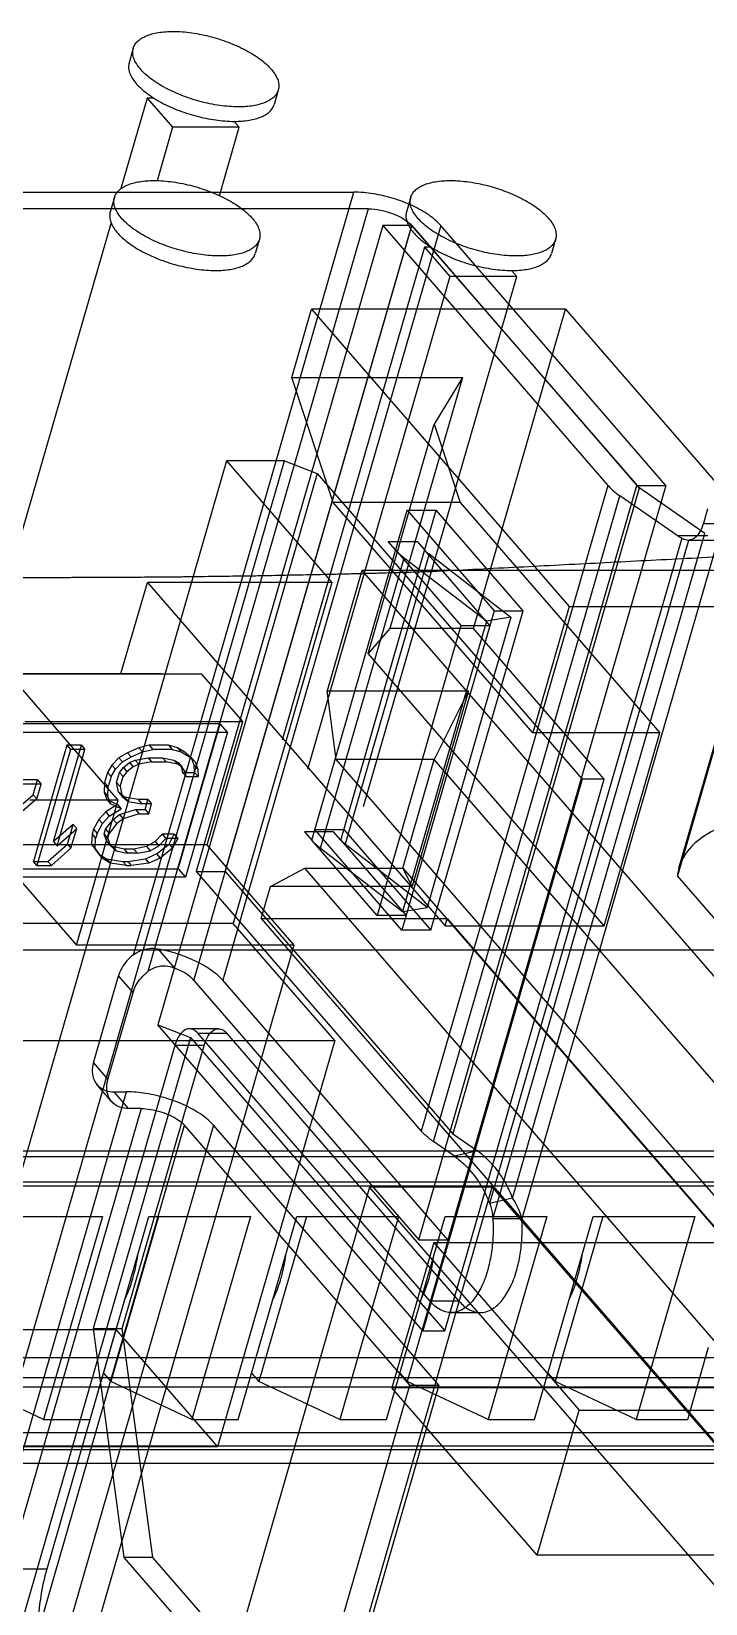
# Model space of a CAD drawing. Header units: millimetres. Extents: x -1 to 407, y -1 to 283.
# Drawn here: x 207.712 to 208.717, y 180.721 to 183.066 of the extents above; entities that cross this region are included whole.
import ezdxf

# ---------------------------------------------------------------- set-up
doc = ezdxf.new("R2010")
doc.units = ezdxf.units.MM
doc.header["$LTSCALE"] = 23.1
doc.layers.get('0').update_dxf_attribs({"linetype": 'CONTINUOUS'})
for name, color, linetype in [('001-PCB', 7, 'CONTINUOUS'), ('_181665', 7, 'CONTINUOUS'), ('_192206', 7, 'CONTINUOUS'), ('_200735', 7, 'CONTINUOUS'), ('_262967', 7, 'CONTINUOUS'), ('_307065', 7, 'CONTINUOUS'), ('_350949', 7, 'CONTINUOUS'), ('_356231', 7, 'CONTINUOUS'), ('_438900', 7, 'CONTINUOUS')]:
    doc.layers.add(name, color=color, linetype=linetype)

msp = doc.modelspace()

# ---------------------------------------------------------------- linework, layer by layer
at = {"color": 6, "linetype": 'Continuous'}
for p, q in [((207.4133, 182.8264), (208.1927, 182.8264)), ((207.8642, 181.6884), (208.1927, 182.8264)), ((208.2143, 182.8014), (207.4349, 182.8014)), ((208.2143, 182.8014), (207.8858, 181.6634)), ((207.9545, 181.6504), (208.2795, 182.7762)), ((208.236, 182.7764), (207.9579, 181.813)), ((208.3226, 182.7764), (207.9976, 181.6506)), ((208.0012, 181.813), (208.2793, 182.7764)), ((208.236, 182.7764), (208.5716, 182.3889)), ((208.2793, 182.7764), (208.236, 182.7764)), ((208.6582, 182.3889), (208.3226, 182.7764)), ((208.1003, 182.55), (208.1296, 182.6518)), ((208.1296, 182.6518), (208.5139, 182.208)), ((208.5085, 182.6518), (208.1296, 182.6518)), ((208.371, 182.1754), (208.5085, 182.6518)), ((208.5085, 182.6518), (208.8928, 182.208)), ((208.1619, 182.3634), (208.1003, 182.55)), ((208.1003, 182.55), (208.3547, 182.55)), ((208.3547, 182.55), (208.2465, 182.1754)), ((208.3547, 182.55), (208.3128, 182.48)), ((208.2141, 182.1379), (208.3128, 182.48)), ((208.3128, 182.48), (208.3513, 182.3634)), ((208.003, 182.4254), (207.403, 180.347)), ((207.4583, 180.2387), (208.0896, 182.4254)), ((208.003, 182.4254), (208.1599, 182.2442)), ((208.0896, 182.4254), (208.003, 182.4254)), ((208.0896, 182.4254), (208.1383, 182.4067)), ((208.1383, 182.4067), (207.9008, 181.584)), ((208.1383, 182.4067), (208.5334, 181.9504)), ((208.2899, 181.2631), (208.6149, 182.3889)), ((208.5716, 182.3889), (208.2934, 181.4255)), ((208.3115, 181.4097), (208.5896, 182.3732)), ((208.6582, 182.3889), (208.3332, 181.2631)), ((208.6184, 182.3849), (208.3402, 181.4214)), ((208.675, 182.3139), (208.5896, 182.3732)), ((208.6149, 182.3889), (208.6582, 182.3889)), ((208.7159, 182.3172), (208.6192, 182.3845)), ((208.1301, 181.8595), (208.2721, 182.3517)), ((208.4596, 182.0196), (208.1619, 182.3634)), ((208.3513, 182.3634), (208.1619, 182.3634)), ((208.1734, 181.8595), (208.3154, 182.3517)), ((208.2721, 182.3517), (208.402, 182.2017)), ((208.2721, 182.3517), (208.3154, 182.3517)), ((208.4453, 182.2017), (208.3154, 182.3517)), ((208.3513, 182.3634), (208.649, 182.0196)), ((208.7202, 182.3539), (208.714, 182.3322)), ((208.714, 182.3322), (208.7573, 182.3322)), ((208.6819, 182.3101), (208.3953, 181.3176)), ((208.4, 181.2947), (208.6923, 182.3072)), ((208.4296, 181.3254), (208.7159, 182.3172)), ((208.7356, 182.3072), (208.4433, 181.2947)), ((208.675, 182.3139), (208.7204, 182.3139)), ((208.6923, 182.3072), (208.7356, 182.3072)), ((208.1431, 181.8474), (208.2681, 182.2804)), ((208.3049, 182.2865), (208.1799, 181.8535)), ((208.2551, 182.2925), (208.3525, 182.18)), ((208.3958, 182.18), (208.2984, 182.2925)), ((208.2048, 182.2621), (208.1529, 182.0824)), ((208.2048, 182.2621), (208.9084, 181.4496)), ((208.9084, 182.2621), (208.2048, 182.2621)), ((207.8417, 181.9192), (207.5602, 182.2442)), ((207.8457, 182.1084), (207.885, 182.2442)), ((207.885, 182.2442), (208.3288, 181.7317)), ((208.1599, 182.2442), (207.885, 182.2442)), ((208.1599, 182.2442), (208.0131, 181.7354)), ((208.5139, 182.208), (208.4596, 182.0196)), ((208.5139, 182.208), (208.8928, 182.208)), ((208.6775, 181.8179), (208.79, 182.2076)), ((208.402, 182.2017), (208.2645, 181.7254)), ((208.3904, 182.1863), (208.2654, 181.7533)), ((208.4271, 182.1923), (208.3021, 181.7593)), ((208.3078, 181.7254), (208.4453, 182.2017)), ((208.402, 182.2017), (208.4453, 182.2017)), ((208.7877, 182.1962), (208.6752, 181.8065)), ((208.2465, 182.1754), (208.2141, 182.1379)), ((208.3525, 182.18), (208.2275, 181.747)), ((208.371, 182.1754), (208.2465, 182.1754)), ((208.3525, 182.18), (208.3958, 182.18)), ((208.5659, 181.9504), (208.371, 182.1754)), ((208.5659, 181.7317), (208.2141, 182.1379)), ((207.521, 182.1084), (207.8457, 182.1084)), ((207.9662, 182.1071), (207.6414, 182.1071)), ((207.9662, 182.1071), (207.8457, 182.1084)), ((208.0271, 182.0367), (207.9662, 182.1071)), ((208.1666, 181.98), (208.1529, 182.0824)), ((208.1529, 182.0824), (208.364, 182.0824)), ((208.364, 182.0824), (208.2796, 181.7902)), ((208.364, 182.0824), (208.3128, 181.98)), ((207.9934, 182.0331), (207.5604, 182.0331)), ((207.5713, 182.0206), (208.0043, 182.0206)), ((207.7024, 182.0367), (208.0271, 182.0367)), ((207.9309, 181.8166), (207.9934, 182.0331)), ((208.0043, 182.0206), (207.9418, 181.8041)), ((207.974, 181.8527), (208.0271, 182.0367)), ((208.0043, 182.0206), (207.9934, 182.0331)), ((208.649, 182.0196), (208.4596, 182.0196)), ((208.5659, 181.7317), (208.649, 182.0196)), ((207.765, 182.0011), (207.715, 181.8279)), ((207.7451, 181.8573), (207.7866, 182.0011)), ((207.765, 182.0011), (207.7704, 181.9948)), ((207.7866, 182.0011), (207.765, 182.0011)), ((207.7866, 182.0011), (207.792, 181.9948)), ((207.8722, 181.9974), (207.8556, 181.99)), ((207.8877, 182.0011), (207.8722, 181.9974)), ((207.8722, 181.9974), (207.8776, 181.9911)), ((207.8877, 182.0011), (207.8931, 181.9948)), ((207.9165, 182.0011), (207.8877, 182.0011)), ((207.9165, 182.0011), (207.9219, 181.9948)), ((207.9299, 181.9974), (207.9165, 182.0011)), ((207.9422, 181.99), (207.9299, 181.9974)), ((207.9299, 181.9974), (207.9353, 181.9911)), ((207.7704, 181.9948), (207.7204, 181.8216)), ((207.7506, 181.8511), (207.792, 181.9948)), ((207.792, 181.9948), (207.7704, 181.9948)), ((207.8427, 181.9826), (207.8322, 181.9716)), ((207.8377, 181.9653), (207.8481, 181.9764)), ((207.8556, 181.99), (207.8427, 181.9826)), ((207.8427, 181.9826), (207.8481, 181.9764)), ((207.8481, 181.9764), (207.861, 181.9838)), ((207.8492, 181.9679), (207.8586, 181.9753)), ((207.8556, 181.99), (207.861, 181.9838)), ((207.8586, 181.9753), (207.8669, 181.979)), ((207.8586, 181.9753), (207.864, 181.969)), ((207.861, 181.9838), (207.8776, 181.9911)), ((207.8723, 181.9727), (207.864, 181.969)), ((207.8669, 181.979), (207.886, 181.9826)), ((207.8669, 181.979), (207.8723, 181.9727)), ((207.8914, 181.9764), (207.8723, 181.9727)), ((207.8776, 181.9911), (207.8931, 181.9948)), ((207.886, 181.9826), (207.8914, 181.9764)), ((207.886, 181.9826), (207.9076, 181.9826)), ((207.8914, 181.9764), (207.913, 181.9764)), ((207.9219, 181.9948), (207.8931, 181.9948)), ((207.9076, 181.9826), (207.913, 181.9764)), ((207.9076, 181.9826), (207.9246, 181.979)), ((207.93, 181.9727), (207.913, 181.9764)), ((207.9219, 181.9948), (207.9353, 181.9911)), ((207.9246, 181.979), (207.9307, 181.9753)), ((207.9246, 181.979), (207.93, 181.9727)), ((207.9362, 181.969), (207.93, 181.9727)), ((207.9307, 181.9753), (207.9358, 181.9679)), ((207.9307, 181.9753), (207.9362, 181.969)), ((207.9353, 181.9911), (207.9476, 181.9838)), ((207.9509, 181.9826), (207.9422, 181.99)), ((207.9422, 181.99), (207.9476, 181.9838)), ((207.9476, 181.9838), (207.9563, 181.9764)), ((207.9549, 181.9716), (207.9509, 181.9826)), ((207.9509, 181.9826), (207.9563, 181.9764)), ((207.9563, 181.9764), (207.9603, 181.9653)), ((209.0543, 180.955), (208.1666, 181.98)), ((208.3128, 181.98), (208.1666, 181.98)), ((208.2659, 181.8176), (208.3128, 181.98)), ((209.2005, 180.955), (208.3128, 181.98)), ((207.7212, 181.9495), (207.6346, 181.9495)), ((207.7148, 181.9274), (207.7212, 181.9495)), ((207.7212, 181.9495), (207.7266, 181.9432)), ((207.8254, 181.9605), (207.8212, 181.9458)), ((207.8322, 181.9716), (207.8254, 181.9605)), ((207.8254, 181.9605), (207.8309, 181.9543)), ((207.8309, 181.9543), (207.8266, 181.9395)), ((207.8309, 181.9543), (207.8377, 181.9653)), ((207.8377, 181.9653), (207.8322, 181.9716)), ((207.8392, 181.9458), (207.8435, 181.9605)), ((207.8435, 181.9605), (207.8492, 181.9679)), ((207.8435, 181.9605), (207.8489, 181.9543)), ((207.8446, 181.9395), (207.8489, 181.9543)), ((207.8546, 181.9617), (207.8489, 181.9543)), ((207.8492, 181.9679), (207.8546, 181.9617)), ((207.864, 181.969), (207.8546, 181.9617)), ((207.9358, 181.9679), (207.9373, 181.9605)), ((207.9358, 181.9679), (207.9412, 181.9617)), ((207.9412, 181.9617), (207.9362, 181.969)), ((207.9373, 181.9605), (207.9427, 181.9543)), ((207.9373, 181.9605), (207.9554, 181.9605)), ((207.9427, 181.9543), (207.9412, 181.9617)), ((207.9427, 181.9543), (207.9608, 181.9543)), ((207.9549, 181.9716), (207.9603, 181.9653)), ((207.9554, 181.9605), (207.9549, 181.9716)), ((207.9554, 181.9605), (207.9608, 181.9543)), ((207.9603, 181.9653), (207.9608, 181.9543)), ((208.5334, 181.9504), (208.2959, 181.1277)), ((208.3284, 181.1277), (208.5659, 181.9504)), ((208.5659, 181.9504), (208.5334, 181.9504)), ((207.5995, 181.8279), (207.7148, 181.9274)), ((207.7266, 181.9432), (207.64, 181.9432)), ((207.7203, 181.9211), (207.7148, 181.9274)), ((207.7203, 181.9211), (207.7266, 181.9432)), ((207.8212, 181.9458), (207.8205, 181.931)), ((207.8205, 181.931), (207.8246, 181.92)), ((207.8205, 181.931), (207.826, 181.9248)), ((207.8212, 181.9458), (207.8266, 181.9395)), ((207.826, 181.9248), (207.8266, 181.9395)), ((207.8422, 181.931), (207.8392, 181.9458)), ((207.8392, 181.9458), (207.8446, 181.9395)), ((207.8509, 181.9237), (207.8422, 181.931)), ((207.8422, 181.931), (207.8476, 181.9248)), ((207.8446, 181.9395), (207.8476, 181.9248)), ((207.7203, 181.9211), (207.6049, 181.8216)), ((207.8417, 181.9192), (207.7096, 181.9192)), ((207.7792, 181.7027), (207.8417, 181.9192)), ((207.8405, 181.9126), (207.8229, 181.9016)), ((207.8246, 181.92), (207.8405, 181.9126)), ((207.8246, 181.92), (207.83, 181.9137)), ((207.83, 181.9137), (207.826, 181.9248)), ((207.8283, 181.8953), (207.8459, 181.9064)), ((207.8459, 181.9064), (207.83, 181.9137)), ((207.8405, 181.9126), (207.8459, 181.9064)), ((207.8434, 181.8979), (207.8672, 181.9053)), ((207.8476, 181.9248), (207.8563, 181.9174)), ((207.8509, 181.9237), (207.8563, 181.9174)), ((207.8715, 181.92), (207.8509, 181.9237)), ((207.8563, 181.9174), (207.8769, 181.9137)), ((207.8672, 181.9053), (207.8726, 181.899)), ((207.8672, 181.9053), (207.8817, 181.9053)), ((207.8715, 181.92), (207.8769, 181.9137)), ((207.8859, 181.92), (207.8715, 181.92)), ((207.8913, 181.9137), (207.8769, 181.9137)), ((207.8817, 181.9053), (207.8859, 181.92)), ((207.8817, 181.9053), (207.8871, 181.899)), ((207.8859, 181.92), (207.8913, 181.9137)), ((207.8871, 181.899), (207.8913, 181.9137)), ((207.7742, 181.8831), (207.7451, 181.8573)), ((207.7657, 181.8537), (207.7742, 181.8831)), ((207.7742, 181.8831), (207.7797, 181.8769)), ((207.8125, 181.8905), (207.8046, 181.8758)), ((207.81, 181.8695), (207.8179, 181.8843)), ((207.8229, 181.9016), (207.8125, 181.8905)), ((207.8125, 181.8905), (207.8179, 181.8843)), ((207.8179, 181.8843), (207.8283, 181.8953)), ((207.8226, 181.8758), (207.8341, 181.8905)), ((207.8229, 181.9016), (207.8283, 181.8953)), ((207.8395, 181.8843), (207.828, 181.8695)), ((207.8341, 181.8905), (207.8434, 181.8979)), ((207.8341, 181.8905), (207.8395, 181.8843)), ((207.8489, 181.8916), (207.8395, 181.8843)), ((207.8434, 181.8979), (207.8489, 181.8916)), ((207.8726, 181.899), (207.8489, 181.8916)), ((207.8726, 181.899), (207.8871, 181.899)), ((207.7451, 181.8573), (207.7506, 181.8511)), ((207.7506, 181.8511), (207.7797, 181.8769)), ((207.7711, 181.8474), (207.7797, 181.8769)), ((207.8025, 181.8684), (207.8018, 181.8537)), ((207.8046, 181.8758), (207.8025, 181.8684)), ((207.8025, 181.8684), (207.8079, 181.8621)), ((207.8046, 181.8758), (207.81, 181.8695)), ((207.8072, 181.8474), (207.8079, 181.8621)), ((207.81, 181.8695), (207.8079, 181.8621)), ((207.8205, 181.8684), (207.8226, 181.8758)), ((207.8245, 181.8573), (207.8205, 181.8684)), ((207.8205, 181.8684), (207.8259, 181.8621)), ((207.8226, 181.8758), (207.828, 181.8695)), ((207.8332, 181.85), (207.8245, 181.8573)), ((207.8245, 181.8573), (207.8299, 181.8511)), ((207.8259, 181.8621), (207.828, 181.8695)), ((207.8259, 181.8621), (207.8299, 181.8511)), ((207.8967, 181.8573), (207.8837, 181.85)), ((207.9071, 181.8684), (207.8967, 181.8573)), ((207.8967, 181.8573), (207.9021, 181.8511)), ((207.9021, 181.8511), (207.9125, 181.8621)), ((207.9071, 181.8684), (207.9125, 181.8621)), ((207.9251, 181.8684), (207.9071, 181.8684)), ((207.9306, 181.8621), (207.9125, 181.8621)), ((207.9173, 181.8537), (207.9251, 181.8684)), ((207.9306, 181.8621), (207.9227, 181.8474)), ((207.9251, 181.8684), (207.9306, 181.8621)), ((208.2275, 181.747), (208.1301, 181.8595)), ((208.2645, 181.7254), (208.1346, 181.8754)), ((208.1346, 181.8754), (208.1779, 181.8754)), ((208.1734, 181.8595), (208.2708, 181.747)), ((208.1779, 181.8754), (208.3078, 181.7254)), ((207.6493, 181.8527), (207.7792, 181.7027)), ((207.974, 181.8527), (207.6493, 181.8527)), ((207.7366, 181.8279), (207.7657, 181.8537)), ((207.7711, 181.8474), (207.742, 181.8216)), ((207.7657, 181.8537), (207.7711, 181.8474)), ((207.8018, 181.8537), (207.812, 181.8389)), ((207.8018, 181.8537), (207.8072, 181.8474)), ((207.8174, 181.8327), (207.8072, 181.8474)), ((207.812, 181.8389), (207.8243, 181.8315)), ((207.812, 181.8389), (207.8174, 181.8327)), ((207.8297, 181.8253), (207.8174, 181.8327)), ((207.8299, 181.8511), (207.8386, 181.8437)), ((207.8332, 181.85), (207.8386, 181.8437)), ((207.8502, 181.8463), (207.8332, 181.85)), ((207.8386, 181.8437), (207.8556, 181.84)), ((207.8502, 181.8463), (207.8556, 181.84)), ((207.8646, 181.8463), (207.8502, 181.8463)), ((207.8701, 181.84), (207.8556, 181.84)), ((207.8837, 181.85), (207.8646, 181.8463)), ((207.8646, 181.8463), (207.8701, 181.84)), ((207.8701, 181.84), (207.8892, 181.8437)), ((207.882, 181.8315), (207.8986, 181.8389)), ((207.8837, 181.85), (207.8892, 181.8437)), ((207.904, 181.8327), (207.8874, 181.8253)), ((207.8892, 181.8437), (207.9021, 181.8511)), ((207.8986, 181.8389), (207.9173, 181.8537)), ((207.8986, 181.8389), (207.904, 181.8327)), ((207.9227, 181.8474), (207.904, 181.8327)), ((207.9173, 181.8537), (207.9227, 181.8474)), ((208.1039, 181.7027), (207.974, 181.8527)), ((207.4979, 181.8166), (207.9309, 181.8166)), ((207.7204, 181.8216), (207.715, 181.8279)), ((207.715, 181.8279), (207.7366, 181.8279)), ((207.7204, 181.8216), (207.742, 181.8216)), ((207.7366, 181.8279), (207.742, 181.8216)), ((207.8243, 181.8315), (207.8297, 181.8253)), ((207.8243, 181.8315), (207.8485, 181.8279)), ((207.8539, 181.8216), (207.8297, 181.8253)), ((207.8485, 181.8279), (207.8539, 181.8216)), ((207.8485, 181.8279), (207.8557, 181.8279)), ((207.8539, 181.8216), (207.8611, 181.8216)), ((207.8557, 181.8279), (207.882, 181.8315)), ((207.8557, 181.8279), (207.8611, 181.8216)), ((207.8874, 181.8253), (207.8611, 181.8216)), ((207.882, 181.8315), (207.8874, 181.8253)), ((207.9309, 181.8166), (207.9418, 181.8041)), ((207.9579, 181.813), (208.2934, 181.4255)), ((207.9579, 181.813), (208.0012, 181.813)), ((208.0012, 181.813), (208.3402, 181.4214)), ((208.0685, 181.7902), (208.1198, 181.8176)), ((208.7909, 181.0426), (208.1198, 181.8176)), ((208.1198, 181.8176), (208.2659, 181.8176)), ((208.2796, 181.7902), (208.2659, 181.8176)), ((208.2659, 181.8176), (209.1536, 180.7926)), ((207.9418, 181.8041), (207.5088, 181.8041)), ((208.0548, 181.7425), (208.0685, 181.7902)), ((208.2796, 181.7902), (208.0685, 181.7902)), ((208.8386, 181.6178), (208.6752, 181.8065)), ((208.0548, 181.7425), (208.7584, 180.93)), ((208.0548, 181.7425), (208.3319, 181.7425)), ((208.2708, 181.747), (208.2275, 181.747)), ((208.3288, 181.7317), (208.3319, 181.7425)), ((208.3319, 181.7425), (209.3279, 180.5925)), ((208.0131, 181.7354), (207.3689, 181.7354)), ((208.1646, 181.5604), (208.0131, 181.7354)), ((208.3078, 181.7254), (208.2645, 181.7254)), ((208.3288, 181.7317), (208.5659, 181.7317)), ((208.1039, 181.7027), (207.7792, 181.7027)), ((207.8083, 180.6786), (208.1039, 181.7027)), ((207.9005, 181.6975), (207.9256, 181.6686)), ((207.8045, 181.5274), (207.842, 181.6573)), ((207.8637, 181.6323), (207.842, 181.6573)), ((207.9545, 181.6504), (208.2899, 181.2631)), ((208.3332, 181.2631), (207.9976, 181.6506)), ((207.8262, 181.5024), (207.8637, 181.6323)), ((208.2959, 181.1277), (207.9008, 181.584)), ((207.9008, 181.584), (207.9495, 181.5652)), ((207.9911, 181.5782), (207.9478, 181.5782)), ((207.5205, 181.5604), (208.1646, 181.5604)), ((207.9495, 181.5652), (207.5557, 180.2012)), ((207.9262, 181.5532), (207.8043, 181.131)), ((207.8476, 181.131), (207.9695, 181.5532)), ((207.9695, 181.5532), (207.9262, 181.5532)), ((207.9495, 181.5652), (208.3284, 181.1277)), ((208.3067, 181.1715), (207.9603, 181.5715)), ((207.9603, 181.5715), (208.0036, 181.5715)), ((208.1646, 181.5604), (207.9896, 180.9542)), ((208.35, 181.1715), (208.0036, 181.5715)), ((207.8045, 181.5274), (207.8262, 181.5024)), ((207.4994, 180.256), (207.8539, 181.4841)), ((207.8317, 181.4697), (207.81, 181.4947)), ((207.857, 181.4591), (207.8353, 181.4841)), ((207.8353, 181.4841), (207.8539, 181.4841)), ((207.8756, 181.4591), (207.521, 180.231)), ((207.8756, 181.4591), (207.857, 181.4591)), ((207.5931, 180.2306), (207.9405, 181.4341)), ((207.9838, 181.4341), (207.6364, 180.2306)), ((208.2761, 181.0466), (207.9405, 181.4341)), ((208.3194, 181.0466), (207.9838, 181.4341)), ((208.3428, 181.388), (208.3115, 181.4097)), ((208.3402, 181.4214), (208.3771, 181.3958)), ((209.5965, 181.3955), (206.1648, 181.3955)), ((209.3144, 181.3871), (206.5864, 181.3871)), ((208.3771, 181.3958), (208.3428, 181.388)), ((206.5739, 181.3438), (209.3019, 181.3438)), ((208.2163, 181.342), (208.0288, 180.6925)), ((208.2117, 180.6925), (208.3992, 181.342)), ((209.2122, 180.192), (208.2163, 181.342)), ((208.3992, 181.342), (208.2163, 181.342)), ((208.3992, 181.342), (209.3952, 180.192)), ((208.4296, 181.3254), (208.3953, 181.3176)), ((208.4433, 181.2947), (208.4, 181.2947)), ((208.3122, 181.2591), (208.2497, 181.0426)), ((208.2899, 181.2631), (208.3332, 181.2631)), ((208.3122, 181.2591), (208.5287, 181.0091)), ((208.3122, 181.2591), (208.8534, 181.2591)), ((208.35, 181.1715), (208.3067, 181.1715)), ((208.338, 181.1547), (208.3813, 181.1547)), ((207.6811, 181.1292), (207.8381, 181.1292)), ((207.8381, 181.1292), (207.7349, 180.772)), ((207.8043, 181.131), (207.85, 180.7895)), ((207.8043, 181.131), (207.8476, 181.131)), ((207.8381, 181.1292), (207.9896, 180.9542)), ((207.8933, 180.7895), (207.8476, 181.131)), ((208.2959, 181.1277), (208.3284, 181.1277)), ((209.6175, 181.0871), (206.8029, 181.0871)), ((206.4571, 181.058), (209.8887, 181.058)), ((206.7904, 181.0438), (209.605, 181.0438)), ((208.1276, 180.5322), (208.2761, 181.0466)), ((208.3194, 181.0466), (208.1709, 180.5322)), ((208.4662, 180.7926), (208.2497, 181.0426)), ((208.7909, 181.0426), (208.2497, 181.0426)), ((208.2761, 181.0466), (208.3194, 181.0466)), ((208.4662, 180.7926), (208.5287, 181.0091)), ((208.5287, 181.0091), (209.07, 181.0091)), ((209.8375, 180.9556), (206.5358, 180.9556)), ((207.9896, 180.9542), (207.3455, 180.9542)), ((206.7341, 180.93), (208.7584, 180.93)), ((207.85, 180.7895), (208.3697, 180.1895)), ((207.8933, 180.7895), (207.85, 180.7895)), ((208.413, 180.1895), (207.8933, 180.7895)), ((209.1536, 180.7926), (208.4662, 180.7926)), ((207.7349, 180.772), (207.5671, 180.772))]:
    msp.add_line(p, q, dxfattribs=at)
at = {"color": 7, "linetype": 'Continuous'}
for p, q in [((208.2793, 182.7764), (208.6184, 182.3849)), ((208.6192, 182.3845), (208.2793, 182.7764)), ((208.2551, 182.2925), (208.2442, 182.305)), ((208.2442, 182.305), (208.2875, 182.305)), ((208.2875, 182.305), (208.2984, 182.2925)), ((208.3904, 182.1863), (208.2681, 182.2804)), ((208.3049, 182.2865), (208.4271, 182.1923)), ((208.4271, 182.1923), (208.3904, 182.1863)), ((208.1192, 181.872), (208.1301, 181.8595)), ((208.1625, 181.872), (208.1192, 181.872)), ((208.1734, 181.8595), (208.1625, 181.872)), ((208.1431, 181.8474), (208.2654, 181.7533)), ((208.3021, 181.7593), (208.1799, 181.8535)), ((208.2654, 181.7533), (208.3021, 181.7593)), ((209.6142, 180.9755), (206.7996, 180.9755)), ((206.8212, 180.9505), (209.6358, 180.9505))]:
    msp.add_line(p, q, dxfattribs=at)
at = {"color": 6, "linetype": 'Continuous'}
msp.add_arc((208.3506, 181.2718), 0.0955, 13.8622, 34.1697, dxfattribs=at)
at = {"color": 6, "linetype": 'Continuous', "extrusion": (0, 0, -1)}
msp.add_ellipse((208.6875, 182.3572), major_axis=(-0.0151, 0.0488), ratio=0.716811, start_param=-2.585704, end_param=-2.399387, dxfattribs=at)
at = {"color": 6, "linetype": 'Continuous'}
for points, knots in [([(208.3226, 182.7764), (208.3175, 182.7824), (208.3041, 182.7935), (208.2801, 182.8069), (208.252, 182.8176), (208.2224, 182.8245), (208.2024, 182.8264), (208.1927, 182.8264)], [0, 0, 0, 0, 0.165167, 0.362077, 0.577641, 0.795783, 1, 1, 1, 1]), ([(208.2143, 182.8014), (208.2205, 182.8014), (208.2331, 182.8), (208.2511, 182.7947), (208.2672, 182.7871), (208.276, 182.78), (208.2795, 182.7762)], [0, 0, 0, 0, 0.256515, 0.529711, 0.786051, 1, 1, 1, 1]), ([(208.5716, 182.3889), (208.5732, 182.3871), (208.5768, 182.3834), (208.5828, 182.3781), (208.5872, 182.3748), (208.5896, 182.3732)], [0, 0, 0, 0, 0.30759, 0.641444, 1, 1, 1, 1]), ([(208.714, 182.3322), (208.7126, 182.3276), (208.7094, 182.3195), (208.7022, 182.31), (208.6953, 182.3072), (208.6923, 182.3072)], [0, 0, 0, 0, 0.41237, 0.740819, 1, 1, 1, 1]), ([(208.6819, 182.3101), (208.6831, 182.3095), (208.6855, 182.3085), (208.689, 182.3075), (208.6913, 182.3072), (208.6923, 182.3072)], [0, 0, 0, 0, 0.379476, 0.713139, 1, 1, 1, 1]), ([(208.8787, 181.9028), (208.8568, 181.9028), (208.816, 181.9005), (208.7606, 181.8888), (208.7167, 181.8694), (208.6859, 181.842), (208.6766, 181.818), (208.6752, 181.8065)], [0, 0, 0, 0, 0.270101, 0.502837, 0.696453, 0.856525, 1, 1, 1, 1]), ([(207.8642, 181.6884), (207.8676, 181.691), (207.8751, 181.6953), (207.8876, 181.6986), (207.8963, 181.6982), (207.9005, 181.6975)], [0, 0, 0, 0, 0.334593, 0.66634, 1, 1, 1, 1]), ([(207.9005, 181.6975), (207.9105, 181.6957), (207.9299, 181.6908), (207.9568, 181.6801), (207.9798, 181.6671), (207.9926, 181.6563), (207.9976, 181.6506)], [0, 0, 0, 0, 0.277272, 0.546985, 0.792437, 1, 1, 1, 1]), ([(207.8642, 181.6884), (207.8606, 181.6857), (207.8541, 181.6797), (207.8466, 181.6691), (207.8432, 181.6613), (207.842, 181.6573)], [0, 0, 0, 0, 0.343399, 0.679821, 1, 1, 1, 1]), ([(207.9256, 181.6686), (207.9212, 181.6702), (207.9119, 181.6724), (207.8978, 181.6707), (207.8895, 181.6662), (207.8858, 181.6634)], [0, 0, 0, 0, 0.336506, 0.670282, 1, 1, 1, 1]), ([(207.9545, 181.6504), (207.9529, 181.6522), (207.9492, 181.6557), (207.9425, 181.6605), (207.9345, 181.6649), (207.9286, 181.6674), (207.9256, 181.6686)], [0, 0, 0, 0, 0.207207, 0.444918, 0.713402, 1, 1, 1, 1]), ([(207.8637, 181.6323), (207.8648, 181.6363), (207.8682, 181.6441), (207.8758, 181.6547), (207.8823, 181.6607), (207.8858, 181.6634)], [0, 0, 0, 0, 0.320179, 0.656601, 1, 1, 1, 1]), ([(207.9603, 181.5715), (207.9583, 181.5738), (207.9538, 181.5777), (207.9447, 181.5788), (207.9366, 181.5738), (207.9303, 181.5649), (207.9274, 181.5574), (207.9262, 181.5532)], [0, 0, 0, 0, 0.186516, 0.344902, 0.517523, 0.734269, 1, 1, 1, 1]), ([(207.9695, 181.5532), (207.9707, 181.5574), (207.9736, 181.5649), (207.9799, 181.5738), (207.988, 181.5788), (207.9971, 181.5777), (208.0016, 181.5738), (208.0036, 181.5715)], [0, 0, 0, 0, 0.265761, 0.482512, 0.655126, 0.813504, 1, 1, 1, 1]), ([(207.8045, 181.5274), (207.8033, 181.5231), (207.802, 181.5144), (207.8046, 181.5018), (207.8117, 181.4917), (207.8226, 181.4853), (207.831, 181.4841), (207.8353, 181.4841)], [0, 0, 0, 0, 0.21641, 0.413691, 0.601047, 0.792438, 1, 1, 1, 1]), ([(207.857, 181.4591), (207.8526, 181.4591), (207.8442, 181.4603), (207.8334, 181.4667), (207.8262, 181.4768), (207.8236, 181.4894), (207.8249, 181.4981), (207.8262, 181.5024)], [0, 0, 0, 0, 0.207586, 0.398987, 0.586344, 0.783615, 1, 1, 1, 1]), ([(207.9838, 181.4341), (207.9787, 181.44), (207.9653, 181.4511), (207.9413, 181.4645), (207.9132, 181.4752), (207.8837, 181.4822), (207.8636, 181.4841), (207.8539, 181.4841)], [0, 0, 0, 0, 0.165167, 0.362077, 0.577641, 0.795783, 1, 1, 1, 1]), ([(207.8756, 181.4591), (207.8804, 181.4591), (207.8904, 181.4582), (207.9052, 181.4547), (207.9192, 181.4493), (207.9312, 181.4426), (207.9379, 181.4371), (207.9405, 181.4341)], [0, 0, 0, 0, 0.204244, 0.4224, 0.637962, 0.834856, 1, 1, 1, 1]), ([(208.3115, 181.4097), (208.3091, 181.4114), (208.3047, 181.4147), (208.2986, 181.4199), (208.2951, 181.4236), (208.2934, 181.4255)], [0, 0, 0, 0, 0.35856, 0.692418, 1, 1, 1, 1]), ([(208.3428, 181.388), (208.3485, 181.384), (208.3711, 181.3648), (208.3873, 181.3386), (208.3953, 181.3176)], [0, 0, 0, 0, 0.235383, 1, 1, 1, 1]), ([(208.4296, 181.3254), (208.4268, 181.3327), (208.4145, 181.3595), (208.3949, 181.3834), (208.3771, 181.3958)], [0, 0, 0, 0, 0.264096, 1, 1, 1, 1]), ([(208.3953, 181.3176), (208.3962, 181.3152), (208.3978, 181.3104), (208.3993, 181.3027), (208.3999, 181.2974), (208.4, 181.2947)], [0, 0, 0, 0, 0.318191, 0.651368, 1, 1, 1, 1]), ([(208.4, 181.2947), (208.4006, 181.2858), (208.4007, 181.268), (208.3981, 181.2421), (208.3944, 181.2253), (208.3921, 181.2172)], [0, 0, 0, 0, 0.342264, 0.679396, 1, 1, 1, 1]), ([(208.4354, 181.2172), (208.4377, 181.2253), (208.4414, 181.2421), (208.444, 181.268), (208.4439, 181.2858), (208.4433, 181.2947)], [0, 0, 0, 0, 0.320604, 0.657736, 1, 1, 1, 1]), ([(208.3921, 181.2172), (208.3895, 181.2083), (208.3835, 181.1921), (208.3709, 181.1719), (208.3557, 181.1583), (208.338, 181.1531), (208.3203, 181.1582), (208.311, 181.1665), (208.3067, 181.1715)], [0, 0, 0, 0, 0.224103, 0.415062, 0.572478, 0.707045, 0.841801, 1, 1, 1, 1]), ([(208.35, 181.1715), (208.3543, 181.1665), (208.3636, 181.1582), (208.3813, 181.1531), (208.399, 181.1583), (208.4142, 181.1719), (208.4268, 181.1921), (208.4328, 181.2083), (208.4354, 181.2172)], [0, 0, 0, 0, 0.158189, 0.292939, 0.427503, 0.584918, 0.775882, 1, 1, 1, 1]), ([(207.7349, 180.772), (207.731, 180.7584), (207.725, 180.7302), (207.721, 180.6866), (207.7218, 180.6424), (207.7274, 180.5997), (207.7375, 180.5604), (207.7517, 180.5264), (207.7645, 180.5069), (207.7715, 180.4987)], [0, 0, 0, 0, 0.148344, 0.303649, 0.460432, 0.613159, 0.756652, 0.886555, 1, 1, 1, 1])]:
    msp.add_open_spline(points, degree=3, knots=knots, dxfattribs=at)
at = {"color": 7, "linetype": 'Continuous'}
for points, knots in [([(208.2681, 182.2804), (208.2665, 182.2817), (208.2633, 182.2843), (208.2589, 182.2883), (208.2563, 182.2911), (208.2551, 182.2925)], [0, 0, 0, 0, 0.353649, 0.687232, 1, 1, 1, 1]), ([(208.2984, 182.2925), (208.2996, 182.2911), (208.3018, 182.289), (208.3041, 182.2871), (208.3049, 182.2865)], [0, 0, 0, 0, 0.646208, 1, 1, 1, 1]), ([(208.1301, 181.8595), (208.1313, 181.8581), (208.1339, 181.8553), (208.1383, 181.8513), (208.1415, 181.8487), (208.1431, 181.8474)], [0, 0, 0, 0, 0.312768, 0.646351, 1, 1, 1, 1]), ([(208.1799, 181.8535), (208.1791, 181.8541), (208.1768, 181.856), (208.1746, 181.8581), (208.1734, 181.8595)], [0, 0, 0, 0, 0.353792, 1, 1, 1, 1])]:
    msp.add_open_spline(points, degree=3, knots=knots, dxfattribs=at)
at = {"layer": '001-PCB', "color": 7, "linetype": 'Continuous'}
for p, q in [((189.8132, 181.696), (226.6193, 181.696)), ((189.7132, 181.3496), (226.5193, 181.3496))]:
    msp.add_line(p, q, dxfattribs=at)
at = {"layer": '001-PCB', "color": 4, "linetype": 'Continuous'}
for points, knots in [([(211.7342, 182.8127), (211.705, 182.8037), (211.6465, 182.7858), (211.5734, 182.7634), (211.5149, 182.7454), (211.4711, 182.732), (211.4272, 182.7185), (211.3906, 182.7073), (211.3614, 182.6983), (211.3395, 182.6916), (211.3212, 182.686), (211.3066, 182.6815), (211.2956, 182.6781), (211.2865, 182.6753), (211.2792, 182.6731), (211.2746, 182.6717), (211.2709, 182.6705), (211.2686, 182.6698), (211.2671, 182.6694), (211.2661, 182.6691), (211.2651, 182.6688), (211.2638, 182.6685), (211.2607, 182.6678), (211.256, 182.6666), (211.2498, 182.6651), (211.2436, 182.6636), (211.2353, 182.6615), (211.2208, 182.658), (211.2001, 182.6529), (211.1753, 182.6469), (211.1505, 182.6408), (211.1257, 182.6347), (211.0926, 182.6266), (211.0512, 182.6165), (211.0015, 182.6043), (210.9519, 182.5922), (210.9022, 182.58), (210.8608, 182.5699), (210.8277, 182.5618), (210.8029, 182.5557), (210.7822, 182.5507), (210.7656, 182.5466), (210.7553, 182.5441), (210.747, 182.5421), (210.7418, 182.5408), (210.7382, 182.5399), (210.7361, 182.5394), (210.7339, 182.539), (210.7312, 182.5385), (210.7268, 182.5377), (210.7213, 182.5366), (210.7125, 182.535), (210.7015, 182.5329), (210.6883, 182.5304), (210.6707, 182.5271), (210.6399, 182.5213), (210.5959, 182.513), (210.5432, 182.5031), (210.4904, 182.4931), (210.4376, 182.4832), (210.3849, 182.4732), (210.3409, 182.4649), (210.3057, 182.4583), (210.2793, 182.4533), (210.2529, 182.4484), (210.2309, 182.4442), (210.2134, 182.4409), (210.2024, 182.4388), (210.1936, 182.4372), (210.187, 182.4359), (210.1815, 182.4349), (210.1776, 182.4342), (210.1754, 182.4338), (210.1738, 182.4334), (210.172, 182.4332), (210.1697, 182.4329), (210.1657, 182.4323), (210.1599, 182.4315), (210.1529, 182.4306), (210.1436, 182.4293), (210.132, 182.4277), (210.1135, 182.4251), (210.0903, 182.4219), (210.0624, 182.418), (210.0346, 182.4142), (209.9975, 182.4091), (209.9511, 182.4026), (209.8954, 182.3949), (209.8397, 182.3872), (209.784, 182.3795), (209.7284, 182.3718), (209.682, 182.3654), (209.6495, 182.3609), (209.6309, 182.3584), (209.617, 182.3564), (209.6054, 182.3548), (209.5961, 182.3535), (209.5903, 182.3527), (209.5857, 182.3521), (209.5828, 182.3517), (209.5805, 182.3514), (209.5781, 182.3511), (209.5738, 182.3507), (209.5677, 182.3502), (209.558, 182.3493), (209.5459, 182.3481), (209.5264, 182.3463), (209.5021, 182.3441), (209.4729, 182.3414), (209.434, 182.3377), (209.3854, 182.3332), (209.327, 182.3278), (209.2686, 182.3224), (209.2103, 182.3169), (209.1519, 182.3115), (209.1033, 182.307), (209.0644, 182.3034), (209.0352, 182.3007), (209.0109, 182.2984), (208.9914, 182.2966), (208.9793, 182.2955), (208.9695, 182.2946), (208.9635, 182.294), (208.9592, 182.2936), (208.9568, 182.2934), (208.9542, 182.2933), (208.9511, 182.2931), (208.946, 182.2928), (208.9397, 182.2925), (208.9296, 182.292), (208.9169, 182.2913), (208.9017, 182.2906), (208.8815, 182.2895), (208.8461, 182.2877), (208.7954, 182.2851), (208.7347, 182.282), (208.674, 182.2788), (208.6133, 182.2757), (208.5323, 182.2715), (208.4311, 182.2663), (208.3501, 182.2622), (208.3096, 182.2601)], [0, 0, 0, 0, 0.03125, 0.0625, 0.078125, 0.09375, 0.109375, 0.125, 0.132812, 0.140625, 0.148438, 0.152344, 0.15625, 0.160156, 0.162109, 0.164062, 0.165039, 0.166016, 0.166504, 0.166748, 0.166992, 0.16748, 0.167969, 0.169922, 0.171875, 0.173828, 0.175781, 0.179688, 0.1875, 0.195312, 0.203125, 0.210938, 0.21875, 0.234375, 0.25, 0.265625, 0.28125, 0.296875, 0.304688, 0.3125, 0.320312, 0.324219, 0.328125, 0.330078, 0.332031, 0.333008, 0.333496, 0.333984, 0.334961, 0.335938, 0.337891, 0.339844, 0.34375, 0.347656, 0.351562, 0.359375, 0.375, 0.390625, 0.40625, 0.421875, 0.4375, 0.453125, 0.460938, 0.46875, 0.476562, 0.484375, 0.488281, 0.492188, 0.494141, 0.496094, 0.498047, 0.499023, 0.499512, 0.5, 0.500488, 0.500977, 0.501953, 0.503906, 0.505859, 0.507812, 0.511719, 0.515625, 0.523438, 0.53125, 0.539062, 0.546875, 0.5625, 0.578125, 0.59375, 0.609375, 0.625, 0.640625, 0.648438, 0.652344, 0.65625, 0.660156, 0.662109, 0.664062, 0.665039, 0.666016, 0.666504, 0.666992, 0.667969, 0.669922, 0.671875, 0.675781, 0.679688, 0.6875, 0.695312, 0.703125, 0.71875, 0.734375, 0.75, 0.765625, 0.78125, 0.796875, 0.804688, 0.8125, 0.820312, 0.824219, 0.828125, 0.830078, 0.832031, 0.833008, 0.833496, 0.833984, 0.834961, 0.835938, 0.837891, 0.839844, 0.84375, 0.847656, 0.851562, 0.859375, 0.875, 0.890625, 0.90625, 0.921875, 0.9375, 0.96875, 1, 1, 1, 1]), ([(208.1588, 182.2559), (208.1449, 182.2556), (208.1171, 182.2551), (208.0823, 182.2544), (208.0579, 182.2539), (208.044, 182.2536), (208.023, 182.2534), (207.9915, 182.2529), (207.96, 182.2525), (207.939, 182.2522), (207.9249, 182.252), (207.9003, 182.2519), (207.8722, 182.2516), (207.8475, 182.2514), (207.8335, 182.2513), (207.8229, 182.2512), (207.8123, 182.2512), (207.7981, 182.2512), (207.784, 182.2512), (207.7698, 182.2512), (207.7592, 182.2511), (207.7486, 182.2511), (207.738, 182.2511), (207.7292, 182.2511), (207.723, 182.2511), (207.7194, 182.2511), (207.7168, 182.2511), (207.7146, 182.2511), (207.7128, 182.2511), (207.7117, 182.2511), (207.7108, 182.2511), (207.7102, 182.2511), (207.7098, 182.2511), (207.7093, 182.2511), (207.7082, 182.2511), (207.7067, 182.2511), (207.7044, 182.2511), (207.7014, 182.2511), (207.6967, 182.2511), (207.6907, 182.2512), (207.6836, 182.2512), (207.6741, 182.2513), (207.6622, 182.2513), (207.648, 182.2514), (207.6338, 182.2515), (207.6195, 182.2516), (207.6053, 182.2516), (207.5934, 182.2517), (207.5839, 182.2517), (207.5768, 182.2518), (207.5709, 182.2518), (207.5662, 182.2518), (207.5632, 182.2519), (207.5608, 182.2519), (207.5593, 182.2519), (207.5581, 182.2519), (207.5571, 182.2519), (207.5552, 182.2519), (207.5526, 182.2519), (207.5485, 182.252), (207.5432, 182.2521), (207.5349, 182.2522), (207.5244, 182.2523), (207.5119, 182.2525), (207.4952, 182.2527), (207.4743, 182.253), (207.4492, 182.2533), (207.4325, 182.2535), (207.4242, 182.2536)], [0, 0, 0, 0, 0.0625, 0.125, 0.15625, 0.171875, 0.1875, 0.25, 0.3125, 0.328125, 0.34375, 0.375, 0.4375, 0.46875, 0.484375, 0.5, 0.515625, 0.53125, 0.5625, 0.578125, 0.59375, 0.609375, 0.625, 0.640625, 0.648438, 0.652344, 0.65625, 0.660156, 0.662109, 0.664062, 0.665039, 0.666016, 0.666504, 0.666992, 0.667969, 0.669922, 0.671875, 0.675781, 0.679688, 0.6875, 0.695312, 0.703125, 0.71875, 0.734375, 0.75, 0.765625, 0.78125, 0.796875, 0.804688, 0.8125, 0.820312, 0.824219, 0.828125, 0.830078, 0.832031, 0.833008, 0.833984, 0.835938, 0.839844, 0.84375, 0.851562, 0.859375, 0.875, 0.890625, 0.90625, 0.9375, 0.96875, 1, 1, 1, 1]), ([(208.3096, 182.2601), (208.3035, 182.2599), (208.2913, 182.2595), (208.2729, 182.2589), (208.2545, 182.2584), (208.2391, 182.258), (208.2268, 182.2576), (208.2191, 182.2574), (208.213, 182.2573), (208.2084, 182.2572), (208.2045, 182.257), (208.2019, 182.257), (208.2003, 182.2569), (208.1992, 182.2569), (208.1979, 182.2569), (208.1962, 182.2568), (208.1933, 182.2568), (208.1891, 182.2567), (208.184, 182.2565), (208.1773, 182.2564), (208.1689, 182.2562), (208.1622, 182.256), (208.1588, 182.2559)], [0, 0, 0, 0, 0.125, 0.25, 0.375, 0.5, 0.5625, 0.625, 0.65625, 0.6875, 0.71875, 0.734375, 0.742188, 0.75, 0.757812, 0.765625, 0.78125, 0.8125, 0.84375, 0.875, 0.9375, 1, 1, 1, 1])]:
    msp.add_open_spline(points, degree=3, knots=knots, dxfattribs=at)
at = {"layer": '_181665', "color": 7, "linetype": 'Continuous'}
for p, q in [((208.2776, 182.8186), (208.2713, 182.797)), ((208.4937, 182.7562), (208.4875, 182.7346))]:
    msp.add_line(p, q, dxfattribs=at)
for points, knots in [([(208.2776, 182.8186), (208.2781, 182.8205), (208.2799, 182.8244), (208.2841, 182.8294), (208.2898, 182.8337), (208.297, 182.8373), (208.3054, 182.8401), (208.3188, 182.843), (208.3295, 182.8437), (208.3369, 182.8437)], [0, 0, 0, 0, 0.088157, 0.18175, 0.285073, 0.400852, 0.530404, 0.673957, 1, 1, 1, 1]), ([(208.3369, 182.8437), (208.3462, 182.8437), (208.3654, 182.8421), (208.3942, 182.8362), (208.4224, 182.8269), (208.4442, 182.8167), (208.4598, 182.8074), (208.4698, 182.8001), (208.4784, 182.7927), (208.4853, 182.7851), (208.4904, 182.7776), (208.4936, 182.7702), (208.4949, 182.763), (208.4944, 182.7583), (208.4937, 182.7562)], [0, 0, 0, 0, 0.142918, 0.296343, 0.451407, 0.599048, 0.667515, 0.731209, 0.789465, 0.841866, 0.888347, 0.929332, 0.965918, 1, 1, 1, 1]), ([(208.4344, 182.7312), (208.4251, 182.7312), (208.4059, 182.7327), (208.3771, 182.7386), (208.349, 182.7479), (208.3271, 182.7581), (208.3115, 182.7675), (208.3015, 182.7747), (208.2929, 182.7821), (208.2861, 182.7897), (208.2809, 182.7972), (208.2777, 182.8046), (208.2764, 182.8119), (208.277, 182.8165), (208.2776, 182.8186)], [0, 0, 0, 0, 0.142918, 0.296343, 0.451407, 0.599048, 0.667515, 0.731209, 0.789465, 0.841866, 0.888347, 0.929332, 0.965918, 1, 1, 1, 1]), ([(208.2713, 182.797), (208.2707, 182.7948), (208.2701, 182.7902), (208.2714, 182.783), (208.2747, 182.7756), (208.2798, 182.768), (208.2867, 182.7605), (208.2952, 182.753), (208.3053, 182.7458), (208.3208, 182.7364), (208.3427, 182.7262), (208.3709, 182.717), (208.3996, 182.7111), (208.4189, 182.7095), (208.4281, 182.7095)], [0, 0, 0, 0, 0.034082, 0.070668, 0.111653, 0.158134, 0.210535, 0.268791, 0.332485, 0.400952, 0.548593, 0.703656, 0.857081, 1, 1, 1, 1]), ([(208.4937, 182.7562), (208.4932, 182.7543), (208.4914, 182.7504), (208.4872, 182.7454), (208.4815, 182.7411), (208.4744, 182.7375), (208.4659, 182.7347), (208.4526, 182.7318), (208.4418, 182.7312), (208.4344, 182.7312)], [0, 0, 0, 0, 0.088157, 0.18175, 0.285073, 0.400852, 0.530404, 0.673957, 1, 1, 1, 1]), ([(208.4281, 182.7095), (208.4356, 182.7095), (208.4463, 182.7102), (208.4597, 182.713), (208.4681, 182.7159), (208.4752, 182.7194), (208.481, 182.7238), (208.4852, 182.7288), (208.4869, 182.7326), (208.4875, 182.7346)], [0, 0, 0, 0, 0.326042, 0.469594, 0.599146, 0.714926, 0.818249, 0.911842, 1, 1, 1, 1])]:
    msp.add_open_spline(points, degree=3, knots=knots, dxfattribs=at)
at = {"layer": '_192206', "color": 7, "linetype": 'Continuous'}
for p, q in [((207.8846, 182.9668), (207.8456, 182.8316)), ((207.8846, 182.9668), (207.9225, 182.9231)), ((207.8946, 182.9668), (207.8846, 182.9668)), ((207.9225, 182.9231), (207.8996, 182.8435)), ((208.0221, 182.9231), (207.9225, 182.9231)), ((207.9927, 182.8211), (208.0221, 182.9231)), ((208.0221, 182.9231), (208.0145, 182.9319)), ((207.831, 182.781), (207.6723, 182.2313))]:
    msp.add_line(p, q, dxfattribs=at)
for points, knots in [([(208.305, 181.2056), (208.3058, 181.2083), (208.3088, 181.2196), (208.3111, 181.2311), (208.3123, 181.2398)], [0, 0, 0, 0, 0.242627, 1, 1, 1, 1]), ([(208.2939, 181.1758), (208.2949, 181.1781), (208.2993, 181.1878), (208.3028, 181.1978), (208.305, 181.2056)], [0, 0, 0, 0, 0.238773, 1, 1, 1, 1])]:
    msp.add_open_spline(points, degree=3, knots=knots, dxfattribs=at)
at = {"layer": '_200735', "color": 7, "linetype": 'Continuous'}
for p, q in [((207.864, 183.0411), (207.8578, 183.0195)), ((208.0802, 182.9787), (208.074, 182.9571))]:
    msp.add_line(p, q, dxfattribs=at)
for points, knots in [([(207.864, 183.0411), (207.8646, 183.043), (207.8663, 183.0469), (207.8706, 183.0519), (207.8763, 183.0562), (207.8834, 183.0598), (207.8919, 183.0626), (207.9052, 183.0655), (207.916, 183.0662), (207.9234, 183.0662)], [0, 0, 0, 0, 0.088157, 0.18175, 0.285073, 0.400852, 0.530404, 0.673957, 1, 1, 1, 1]), ([(207.9234, 183.0662), (207.9327, 183.0662), (207.9519, 183.0646), (207.9807, 183.0587), (208.0088, 183.0494), (208.0307, 183.0392), (208.0463, 183.0299), (208.0563, 183.0226), (208.0649, 183.0152), (208.0717, 183.0076), (208.0769, 183.0001), (208.0801, 182.9927), (208.0814, 182.9855), (208.0808, 182.9808), (208.0802, 182.9787)], [0, 0, 0, 0, 0.142918, 0.296343, 0.451407, 0.599048, 0.667515, 0.731209, 0.789465, 0.841866, 0.888347, 0.929332, 0.965918, 1, 1, 1, 1]), ([(208.0208, 182.9537), (208.0116, 182.9537), (207.9923, 182.9552), (207.9636, 182.9611), (207.9354, 182.9704), (207.9135, 182.9806), (207.898, 182.99), (207.888, 182.9972), (207.8794, 183.0046), (207.8725, 183.0122), (207.8674, 183.0197), (207.8642, 183.0271), (207.8629, 183.0344), (207.8634, 183.039), (207.864, 183.0411)], [0, 0, 0, 0, 0.142918, 0.296343, 0.451407, 0.599048, 0.667515, 0.731209, 0.789465, 0.841866, 0.888347, 0.929332, 0.965918, 1, 1, 1, 1]), ([(207.8578, 183.0195), (207.8572, 183.0173), (207.8566, 183.0127), (207.8579, 183.0055), (207.8612, 182.9981), (207.8663, 182.9905), (207.8732, 182.983), (207.8817, 182.9755), (207.8917, 182.9683), (207.9073, 182.9589), (207.9292, 182.9487), (207.9574, 182.9395), (207.9861, 182.9336), (208.0053, 182.932), (208.0146, 182.932)], [0, 0, 0, 0, 0.034082, 0.070668, 0.111653, 0.158134, 0.210535, 0.268791, 0.332485, 0.400952, 0.548593, 0.703656, 0.857081, 1, 1, 1, 1]), ([(208.0802, 182.9787), (208.0797, 182.9768), (208.0779, 182.9729), (208.0737, 182.9679), (208.068, 182.9636), (208.0608, 182.96), (208.0524, 182.9572), (208.039, 182.9543), (208.0283, 182.9537), (208.0208, 182.9537)], [0, 0, 0, 0, 0.088157, 0.18175, 0.285073, 0.400852, 0.530404, 0.673957, 1, 1, 1, 1]), ([(208.0146, 182.932), (208.022, 182.932), (208.0328, 182.9327), (208.0462, 182.9355), (208.0546, 182.9384), (208.0617, 182.9419), (208.0674, 182.9463), (208.0717, 182.9513), (208.0734, 182.9551), (208.074, 182.9571)], [0, 0, 0, 0, 0.326042, 0.469594, 0.599146, 0.714926, 0.818249, 0.911842, 1, 1, 1, 1])]:
    msp.add_open_spline(points, degree=3, knots=knots, dxfattribs=at)
at = {"layer": '_262967', "color": 7, "linetype": 'Continuous'}
for p, q in [((208.2982, 182.7443), (208.0858, 182.0088)), ((208.2982, 182.7443), (208.3361, 182.7006)), ((208.3081, 182.7443), (208.2982, 182.7443)), ((208.3361, 182.7006), (208.1237, 181.965)), ((208.2073, 181.9097), (208.4357, 182.7006)), ((208.4357, 182.7006), (208.3361, 182.7006)), ((208.4357, 182.7006), (208.428, 182.7094))]:
    msp.add_line(p, q, dxfattribs=at)
for points, knots in [([(208.5259, 181.2056), (208.5266, 181.2083), (208.5297, 181.2196), (208.5319, 181.2311), (208.5332, 181.2398)], [0, 0, 0, 0, 0.242627, 1, 1, 1, 1]), ([(208.5147, 181.1758), (208.5158, 181.1781), (208.5201, 181.1878), (208.5236, 181.1978), (208.5259, 181.2056)], [0, 0, 0, 0, 0.238773, 1, 1, 1, 1])]:
    msp.add_open_spline(points, degree=3, knots=knots, dxfattribs=at)
at = {"layer": '_307065', "color": 7, "linetype": 'Continuous'}
for p, q in [((207.6663, 181.2981), (207.8179, 181.2981)), ((207.8179, 181.2981), (207.7304, 180.995)), ((207.7997, 180.995), (207.8872, 181.2981)), ((207.9016, 181.2981), (207.8305, 181.0517)), ((207.8872, 181.2981), (208.0387, 181.2981)), ((208.0387, 181.2981), (207.9512, 180.995)), ((208.0205, 180.995), (208.108, 181.2981)), ((208.1224, 181.2981), (208.0513, 181.0517)), ((208.108, 181.2981), (208.2596, 181.2981)), ((208.2596, 181.2981), (208.1721, 180.995)), ((208.2413, 180.995), (208.3288, 181.2981)), ((208.3433, 181.2981), (208.2721, 181.0517)), ((208.3288, 181.2981), (208.4804, 181.2981)), ((208.4804, 181.2981), (208.3929, 180.995)), ((208.4622, 180.995), (208.5497, 181.2981)), ((208.5641, 181.2981), (208.493, 181.0517)), ((208.5497, 181.2981), (208.7012, 181.2981)), ((208.7012, 181.2981), (208.6137, 180.995)), ((208.6906, 180.995), (208.7218, 181.1032)), ((207.8196, 181.0642), (207.8305, 181.0517)), ((208.0405, 181.0642), (208.0513, 181.0517)), ((208.2613, 181.0642), (208.2721, 181.0517)), ((208.4822, 181.0642), (208.493, 181.0517)), ((207.7304, 180.995), (207.6096, 181.0517)), ((207.9512, 180.995), (207.8305, 181.0517)), ((208.1721, 180.995), (208.0513, 181.0517)), ((208.3929, 180.995), (208.2721, 181.0517)), ((208.6137, 180.995), (208.493, 181.0517)), ((207.7304, 180.995), (207.7997, 180.995)), ((207.9512, 180.995), (208.0205, 180.995)), ((208.1721, 180.995), (208.2413, 180.995)), ((208.3929, 180.995), (208.4622, 180.995)), ((208.6137, 180.995), (208.6906, 180.995))]:
    msp.add_line(p, q, dxfattribs=at)
at = {"layer": '_350949', "color": 7, "linetype": 'Continuous'}
for points, knots in [([(207.8633, 181.2056), (207.8641, 181.2083), (207.8672, 181.2196), (207.8694, 181.2311), (207.8706, 181.2398)], [0, 0, 0, 0, 0.242627, 1, 1, 1, 1]), ([(207.8522, 181.1758), (207.8533, 181.1781), (207.8576, 181.1878), (207.8611, 181.1978), (207.8633, 181.2056)], [0, 0, 0, 0, 0.238773, 1, 1, 1, 1])]:
    msp.add_open_spline(points, degree=3, knots=knots, dxfattribs=at)
at = {"layer": '_356231', "color": 7, "linetype": 'Continuous'}
for p, q in [((207.8359, 182.8186), (207.8297, 182.797)), ((208.0521, 182.7562), (208.0458, 182.7346))]:
    msp.add_line(p, q, dxfattribs=at)
for points, knots in [([(207.8359, 182.8186), (207.8365, 182.8205), (207.8382, 182.8244), (207.8424, 182.8294), (207.8482, 182.8337), (207.8553, 182.8373), (207.8637, 182.8401), (207.8771, 182.843), (207.8878, 182.8437), (207.8953, 182.8437)], [0, 0, 0, 0, 0.088157, 0.18175, 0.285073, 0.400852, 0.530404, 0.673957, 1, 1, 1, 1]), ([(207.8953, 182.8437), (207.9045, 182.8437), (207.9238, 182.8421), (207.9525, 182.8362), (207.9807, 182.8269), (208.0026, 182.8167), (208.0181, 182.8074), (208.0282, 182.8001), (208.0367, 182.7927), (208.0436, 182.7851), (208.0487, 182.7776), (208.052, 182.7702), (208.0532, 182.763), (208.0527, 182.7583), (208.0521, 182.7562)], [0, 0, 0, 0, 0.142918, 0.296343, 0.451407, 0.599048, 0.667515, 0.731209, 0.789465, 0.841866, 0.888347, 0.929332, 0.965918, 1, 1, 1, 1]), ([(207.9927, 182.7312), (207.9834, 182.7312), (207.9642, 182.7327), (207.9355, 182.7386), (207.9073, 182.7479), (207.8854, 182.7581), (207.8698, 182.7675), (207.8598, 182.7747), (207.8513, 182.7821), (207.8444, 182.7897), (207.8393, 182.7972), (207.836, 182.8046), (207.8347, 182.8119), (207.8353, 182.8165), (207.8359, 182.8186)], [0, 0, 0, 0, 0.142918, 0.296343, 0.451407, 0.599048, 0.667515, 0.731209, 0.789465, 0.841866, 0.888347, 0.929332, 0.965918, 1, 1, 1, 1]), ([(207.8297, 182.797), (207.829, 182.7948), (207.8285, 182.7902), (207.8298, 182.783), (207.833, 182.7756), (207.8381, 182.768), (207.845, 182.7605), (207.8536, 182.753), (207.8636, 182.7458), (207.8791, 182.7364), (207.901, 182.7262), (207.9292, 182.717), (207.9579, 182.7111), (207.9772, 182.7095), (207.9865, 182.7095)], [0, 0, 0, 0, 0.034082, 0.070668, 0.111653, 0.158134, 0.210535, 0.268791, 0.332485, 0.400952, 0.548593, 0.703656, 0.857081, 1, 1, 1, 1]), ([(208.0521, 182.7562), (208.0515, 182.7543), (208.0498, 182.7504), (208.0456, 182.7454), (208.0398, 182.7411), (208.0327, 182.7375), (208.0243, 182.7347), (208.0109, 182.7318), (208.0001, 182.7312), (207.9927, 182.7312)], [0, 0, 0, 0, 0.088157, 0.18175, 0.285073, 0.400852, 0.530404, 0.673957, 1, 1, 1, 1]), ([(207.9865, 182.7095), (207.9939, 182.7095), (208.0046, 182.7102), (208.018, 182.713), (208.0264, 182.7159), (208.0336, 182.7194), (208.0393, 182.7238), (208.0435, 182.7288), (208.0453, 182.7326), (208.0458, 182.7346)], [0, 0, 0, 0, 0.326042, 0.469594, 0.599146, 0.714926, 0.818249, 0.911842, 1, 1, 1, 1])]:
    msp.add_open_spline(points, degree=3, knots=knots, dxfattribs=at)
at = {"layer": '_438900', "color": 7, "linetype": 'Continuous'}
for points, knots in [([(208.0842, 181.2056), (208.085, 181.2083), (208.088, 181.2196), (208.0902, 181.2311), (208.0915, 181.2398)], [0, 0, 0, 0, 0.242627, 1, 1, 1, 1]), ([(208.073, 181.1758), (208.0741, 181.1781), (208.0785, 181.1878), (208.0819, 181.1978), (208.0842, 181.2056)], [0, 0, 0, 0, 0.238773, 1, 1, 1, 1])]:
    msp.add_open_spline(points, degree=3, knots=knots, dxfattribs=at)

doc.saveas('drawing.dxf')
